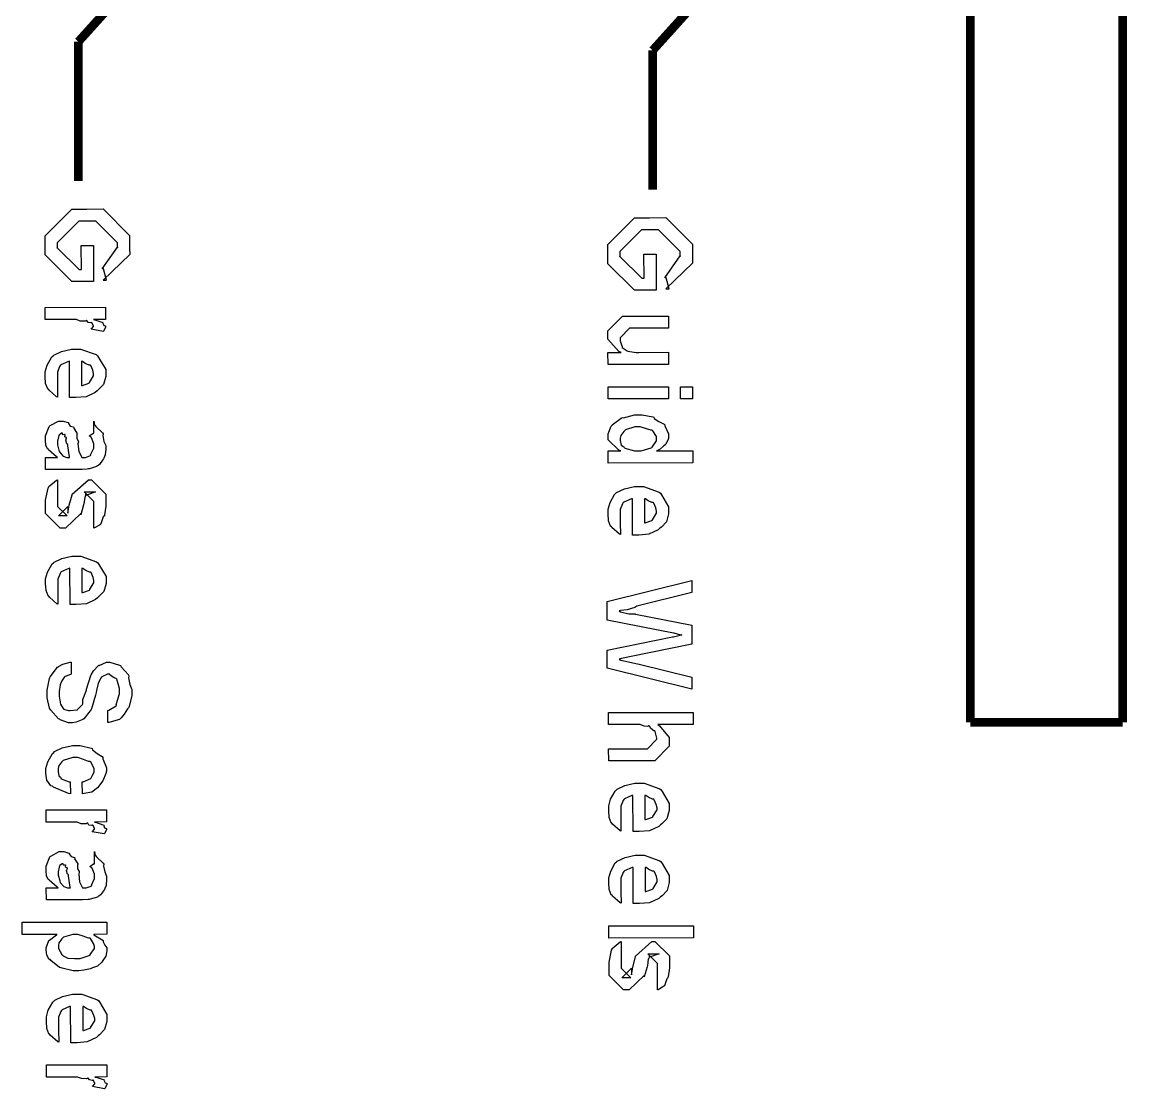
# Model space of a CAD drawing. Extents: x 0.1 to 11.6, y 0.3 to 16.2.
# Drawn here: x 6.759 to 8.028, y 10.649 to 11.874 of the extents above; entities that cross this region are included whole.
import ezdxf

# ---------------------------------------------------------------- set-up
doc = ezdxf.new("R2010")
doc.units = 0
doc.header["$MEASUREMENT"] = 0

msp = doc.modelspace()

# ---------------------------------------------------------------- linework, layer by layer
at = {"color": 0, "const_width": 0.01}
for points in [[(8.02333, 11.07), (8.02333, 12.2983)], [(7.20503, 12.275), (6.82335, 11.8517)], [(7.86501, 12.265), (7.48335, 11.8417)], [(7.84831, 11.9467), (7.84831, 11.07)], [(6.82335, 11.8517), (6.82335, 11.6917)], [(7.48335, 11.8417), (7.48335, 11.6816)], [(7.84831, 11.07), (8.02333, 11.07)]]:
    msp.add_lwpolyline(points, dxfattribs=at)
at = {"color": 0}
for points in [[(6.82671, 11.6177), (6.8406, 11.6177), (6.84082, 11.5761), (6.81586, 11.5761), (6.78526, 11.6067), (6.78504, 11.6134), (6.78504, 11.6288), (6.81565, 11.6594), (6.83322, 11.6594), (6.85167, 11.6596), (6.88226, 11.629), (6.88226, 11.6147), (6.88249, 11.6073), (6.85189, 11.5778), (6.85558, 11.5778), (6.85232, 11.5906), (6.85058, 11.5906), (6.86838, 11.6156), (6.86838, 11.6149), (6.86838, 11.6208), (6.84343, 11.6455), (6.83365, 11.6455), (6.82389, 11.6455), (6.79893, 11.6206), (6.79893, 11.6145), (6.79893, 11.6149), (6.82411, 11.59), (6.82693, 11.59), (6.82671, 11.6177)], [(7.47336, 11.6078), (7.48725, 11.6078), (7.48747, 11.5661), (7.46251, 11.5661), (7.43192, 11.5967), (7.43169, 11.6034), (7.43169, 11.6188), (7.46229, 11.6494), (7.47988, 11.6494), (7.49832, 11.6496), (7.52892, 11.619), (7.52892, 11.6047), (7.52914, 11.5973), (7.49853, 11.5678), (7.50222, 11.5678), (7.49897, 11.5806), (7.49724, 11.5806), (7.51503, 11.6056), (7.51503, 11.6049), (7.51503, 11.6108), (7.49007, 11.6355), (7.48031, 11.6355), (7.47054, 11.6355), (7.44558, 11.6106), (7.44558, 11.6045), (7.44558, 11.6049), (7.47075, 11.58), (7.47358, 11.58), (7.47336, 11.6078)], [(6.78521, 11.5463), (6.85465, 11.5466), (6.85465, 11.5327), (6.84076, 11.5324), (6.84218, 11.5321), (6.8514, 11.5291), (6.85183, 11.5288), (6.85157, 11.5282), (6.85254, 11.5257), (6.85465, 11.5252), (6.85465, 11.5251), (6.85465, 11.5235), (6.85226, 11.5193), (6.85183, 11.5188), (6.83817, 11.5214), (6.83817, 11.5214), (6.84076, 11.5245), (6.84076, 11.5255), (6.84076, 11.5255), (6.83892, 11.5288), (6.8386, 11.529), (6.83772, 11.5286), (6.83447, 11.5291), (6.83306, 11.5313), (6.83251, 11.5314), (6.83117, 11.5305), (6.82557, 11.5306), (6.82101, 11.5324), (6.8195, 11.5324), (6.78521, 11.5324), (6.78521, 11.5463)], [(7.43192, 11.4947), (7.44732, 11.4947), (7.44461, 11.4959), (7.43192, 11.51), (7.43192, 11.5147), (7.43192, 11.5196), (7.44863, 11.5363), (7.45925, 11.5363), (7.50136, 11.5366), (7.50136, 11.5227), (7.46619, 11.5225), (7.45686, 11.5225), (7.44581, 11.5114), (7.44581, 11.5103), (7.44581, 11.5082), (7.44775, 11.5025), (7.44818, 11.5018), (7.4484, 11.5006), (7.45421, 11.4967), (7.45492, 11.4964), (7.45492, 11.4963), (7.46436, 11.4947), (7.4675, 11.4947), (7.50136, 11.4949), (7.50157, 11.481), (7.43212, 11.4808), (7.43192, 11.4947)], [(6.79921, 11.4568), (6.79943, 11.4434), (6.79829, 11.4437), (6.78965, 11.4516), (6.78901, 11.4527), (6.78808, 11.453), (6.78575, 11.4592), (6.78532, 11.4672), (6.78532, 11.4698), (6.78532, 11.4724), (6.78749, 11.4801), (6.79269, 11.4896), (6.79422, 11.4909), (6.79497, 11.4916), (6.80393, 11.4958), (6.81549, 11.4985), (6.81939, 11.4985), (6.8259, 11.4985), (6.84392, 11.4922), (6.84543, 11.4909), (6.84657, 11.4891), (6.85476, 11.4752), (6.85476, 11.4705), (6.85476, 11.4673), (6.85221, 11.4579), (6.8464, 11.452), (6.84478, 11.4507), (6.84278, 11.4488), (6.83219, 11.4439), (6.82047, 11.4429), (6.81657, 11.4429), (6.81575, 11.4429), (6.81392, 11.4429), (6.81332, 11.4429), (6.8131, 11.4846), (6.81196, 11.4845), (6.80328, 11.4807), (6.80268, 11.48), (6.80181, 11.4786), (6.79921, 11.4721), (6.79921, 11.4698), (6.79921, 11.4679), (6.79921, 11.4635), (6.79921, 11.462), (6.79921, 11.4607), (6.79921, 11.4578), (6.79921, 11.4568)], [(6.82699, 11.4846), (6.82699, 11.4568), (6.82796, 11.4569), (6.83556, 11.4596), (6.8361, 11.4601), (6.8361, 11.4604), (6.84088, 11.468), (6.84088, 11.4705), (6.84088, 11.4705), (6.8399, 11.4742), (6.83762, 11.4796), (6.83697, 11.4803), (6.83561, 11.4801), (6.83132, 11.4822), (6.82801, 11.4845), (6.82699, 11.4846)], [(7.43207, 11.4551), (7.50151, 11.4553), (7.50151, 11.4415), (7.43207, 11.4413), (7.43207, 11.4551)], [(7.5154, 11.4553), (7.52929, 11.4553), (7.52929, 11.4415), (7.5154, 11.4415), (7.5154, 11.4553)], [(6.79937, 11.3741), (6.79807, 11.3749), (6.78907, 11.383), (6.78851, 11.3839), (6.78776, 11.384), (6.78586, 11.3881), (6.78549, 11.3934), (6.78549, 11.3952), (6.78549, 11.399), (6.78961, 11.4097), (6.79047, 11.4106), (6.7909, 11.4107), (6.80051, 11.4158), (6.80371, 11.4158), (6.80583, 11.4158), (6.81153, 11.4142), (6.81218, 11.4138), (6.81196, 11.4131), (6.81401, 11.4101), (6.81787, 11.4092), (6.81825, 11.4086), (6.81819, 11.4076), (6.82172, 11.402), (6.82194, 11.4013), (6.82146, 11.4001), (6.8215, 11.3958), (6.82329, 11.3931), (6.82346, 11.3921), (6.82286, 11.3898), (6.82383, 11.3811), (6.82676, 11.3751), (6.82715, 11.3741), (6.82775, 11.3741), (6.82904, 11.3741), (6.82954, 11.3741), (6.8316, 11.3741), (6.83735, 11.3763), (6.83778, 11.3767), (6.8374, 11.3772), (6.84104, 11.3848), (6.84104, 11.3874), (6.84104, 11.3899), (6.83849, 11.3968), (6.838, 11.3973), (6.83751, 11.3973), (6.83583, 11.3989), (6.84, 11.4017), (6.84104, 11.4019), (6.84104, 11.4158), (6.84099, 11.4158), (6.84174, 11.4115), (6.84256, 11.411), (6.84343, 11.4097), (6.85113, 11.4023), (6.85167, 11.4013), (6.85135, 11.3992), (6.85275, 11.3926), (6.85493, 11.3877), (6.85493, 11.3861), (6.85493, 11.3838), (6.85428, 11.377), (6.85275, 11.3733), (6.85232, 11.3724), (6.85118, 11.3709), (6.84782, 11.3662), (6.84603, 11.3648), (6.84538, 11.3644), (6.84429, 11.3636), (6.83599, 11.3611), (6.83496, 11.3609), (6.83365, 11.3607), (6.82764, 11.3602), (6.82563, 11.3602), (6.81456, 11.3602), (6.81017, 11.3602), (6.80024, 11.3602), (6.79699, 11.3602), (6.79417, 11.3602), (6.78782, 11.3602), (6.78569, 11.3602), (6.78549, 11.3741), (6.78896, 11.3741), (6.79676, 11.3741), (6.79937, 11.3741)], [(7.43212, 11.3816), (7.44689, 11.3816), (7.44433, 11.3825), (7.43212, 11.3942), (7.43212, 11.3981), (7.43212, 11.4013), (7.43571, 11.4099), (7.43647, 11.4109), (7.43679, 11.4117), (7.44732, 11.4194), (7.44863, 11.42), (7.44971, 11.4197), (7.46257, 11.4232), (7.46685, 11.4232), (7.47135, 11.4232), (7.48351, 11.4209), (7.48486, 11.4204), (7.48524, 11.419), (7.49056, 11.4153), (7.49647, 11.4125), (7.49724, 11.4115), (7.49713, 11.4104), (7.50157, 11.4013), (7.50157, 11.3983), (7.50157, 11.3958), (7.49832, 11.3893), (7.49767, 11.3885), (7.49631, 11.3873), (7.49208, 11.3837), (7.48887, 11.382), (7.4879, 11.3816), (7.52935, 11.3818), (7.52957, 11.3679), (7.43235, 11.3677), (7.43212, 11.3816)], [(6.81326, 11.3741), (6.81304, 11.375), (6.81119, 11.3875), (6.81108, 11.3891), (6.81017, 11.3898), (6.80897, 11.3938), (6.8099, 11.3967), (6.80979, 11.3971), (6.8094, 11.397), (6.80767, 11.398), (6.80806, 11.4004), (6.80783, 11.4006), (6.8074, 11.4003), (6.80539, 11.4001), (6.80507, 11.4019), (6.80501, 11.4019), (6.80399, 11.4019), (6.80117, 11.3997), (6.80089, 11.3993), (6.80051, 11.3979), (6.79937, 11.3928), (6.79937, 11.3911), (6.79937, 11.3887), (6.801, 11.3824), (6.80132, 11.3817), (6.80149, 11.3804), (6.80544, 11.376), (6.80588, 11.3757), (6.80588, 11.3757), (6.80994, 11.3741), (6.81131, 11.3741), (6.81326, 11.3741)], [(7.46685, 11.4093), (7.46294, 11.4093), (7.4521, 11.4059), (7.45122, 11.4052), (7.45003, 11.4039), (7.44667, 11.3995), (7.44601, 11.3963), (7.44601, 11.3952), (7.44601, 11.3936), (7.44721, 11.3883), (7.45014, 11.3863), (7.45101, 11.3857), (7.45139, 11.3847), (7.46229, 11.3816), (7.46599, 11.3816), (7.47011, 11.3816), (7.48161, 11.385), (7.48247, 11.3857), (7.48258, 11.3861), (7.48768, 11.3933), (7.48768, 11.3957), (7.48768, 11.3981), (7.4835, 11.4048), (7.48269, 11.4054), (7.48112, 11.4053), (7.4751, 11.4072), (7.46892, 11.4093), (7.46685, 11.4093)], [(6.79947, 11.3485), (6.79947, 11.3346), (6.79949, 11.3336), (6.79949, 11.3311), (6.79947, 11.3303), (6.79949, 11.3277), (6.79949, 11.3218), (6.79949, 11.3199), (6.79949, 11.3179), (6.81054, 11.3069), (6.80643, 11.3069), (6.80035, 11.3069), (6.81142, 11.3179), (6.81142, 11.3103), (6.81293, 11.3192), (6.81619, 11.3312), (6.81619, 11.3318), (6.83485, 11.3485), (6.83832, 11.3485), (6.85503, 11.332), (6.85503, 11.3221), (6.85504, 11.3183), (6.85357, 11.3082), (6.85331, 11.3071), (6.852, 11.306), (6.84924, 11.2978), (6.84874, 11.2973), (6.8476, 11.2964), (6.8419, 11.2932), (6.84115, 11.293), (6.84115, 11.3069), (6.84115, 11.3079), (6.84115, 11.3102), (6.84115, 11.311), (6.84115, 11.3134), (6.84114, 11.319), (6.84115, 11.3208), (6.84115, 11.3236), (6.83008, 11.3346), (6.83572, 11.3346), (6.8431, 11.3346), (6.83203, 11.3305), (6.83203, 11.332), (6.83117, 11.3292), (6.83078, 11.3282), (6.82964, 11.321), (6.82943, 11.3197), (6.82617, 11.3082), (6.82617, 11.3097), (6.8086, 11.293), (6.80772, 11.293), (6.80231, 11.293), (6.7856, 11.3097), (6.7856, 11.3199), (6.78558, 11.3249), (6.78847, 11.3387), (6.78906, 11.3398), (6.78933, 11.3406), (6.79829, 11.3482), (6.79947, 11.3485)], [(7.44612, 11.2989), (7.44635, 11.2855), (7.44521, 11.2859), (7.43658, 11.2937), (7.43593, 11.2948), (7.435, 11.2951), (7.43267, 11.3013), (7.43224, 11.3093), (7.43224, 11.312), (7.43224, 11.3146), (7.4344, 11.3223), (7.43961, 11.3317), (7.44114, 11.333), (7.44189, 11.3338), (7.45085, 11.3379), (7.4624, 11.3406), (7.46631, 11.3406), (7.47282, 11.3406), (7.49083, 11.3343), (7.49235, 11.333), (7.49349, 11.3312), (7.50168, 11.3173), (7.50168, 11.3126), (7.50168, 11.3095), (7.49913, 11.3), (7.49332, 11.2942), (7.49169, 11.2929), (7.48969, 11.2909), (7.47911, 11.286), (7.46739, 11.285), (7.46349, 11.285), (7.46268, 11.285), (7.46083, 11.285), (7.46024, 11.285), (7.46001, 11.3267), (7.45888, 11.3267), (7.45019, 11.3229), (7.4496, 11.3222), (7.44874, 11.3207), (7.44612, 11.3142), (7.44612, 11.312), (7.44612, 11.31), (7.44612, 11.3056), (7.44612, 11.3041), (7.44612, 11.3028), (7.44612, 11.2999), (7.44612, 11.2989)], [(7.4739, 11.3267), (7.4739, 11.2989), (7.47487, 11.299), (7.48247, 11.3018), (7.48301, 11.3022), (7.48301, 11.3026), (7.48779, 11.3101), (7.48779, 11.3126), (7.48779, 11.3126), (7.48682, 11.3163), (7.48454, 11.3217), (7.48389, 11.3224), (7.48253, 11.3223), (7.47825, 11.3243), (7.47493, 11.3267), (7.4739, 11.3267)], [(6.79964, 11.219), (6.79986, 11.2056), (6.79872, 11.2059), (6.7901, 11.2138), (6.78944, 11.2149), (6.78851, 11.2152), (6.78618, 11.2214), (6.78575, 11.2294), (6.78575, 11.232), (6.78575, 11.2347), (6.78792, 11.2423), (6.79313, 11.2518), (6.79465, 11.2531), (6.79542, 11.2538), (6.80436, 11.258), (6.81592, 11.2607), (6.81982, 11.2607), (6.82633, 11.2607), (6.84435, 11.2544), (6.84586, 11.2531), (6.847, 11.2513), (6.85519, 11.2374), (6.85519, 11.2327), (6.85519, 11.2295), (6.85265, 11.2201), (6.84685, 11.2143), (6.84521, 11.2129), (6.84321, 11.211), (6.83263, 11.2061), (6.8209, 11.2051), (6.817, 11.2051), (6.81619, 11.2051), (6.81435, 11.2051), (6.81375, 11.2051), (6.81353, 11.2468), (6.81239, 11.2467), (6.80371, 11.2429), (6.80311, 11.2422), (6.80225, 11.2408), (6.79964, 11.2343), (6.79964, 11.232), (6.79964, 11.2301), (6.79964, 11.2257), (6.79964, 11.2242), (6.79964, 11.2229), (6.79964, 11.22), (6.79964, 11.219)], [(6.82742, 11.2468), (6.82742, 11.219), (6.8284, 11.2191), (6.83599, 11.2218), (6.83653, 11.2223), (6.83653, 11.2227), (6.84131, 11.2302), (6.84131, 11.2327), (6.84131, 11.2327), (6.84033, 11.2364), (6.83806, 11.2418), (6.8374, 11.2425), (6.83604, 11.2423), (6.83176, 11.2444), (6.82844, 11.2467), (6.82742, 11.2468)], [(7.43099, 11.2086), (7.52821, 11.2329), (7.52821, 11.219), (7.46506, 11.2032), (7.46283, 11.2018), (7.45404, 11.1991), (7.44635, 11.1984), (7.44467, 11.198), (7.44624, 11.1969), (7.45578, 11.1946), (7.46311, 11.1944), (7.46354, 11.1943), (7.52821, 11.1815), (7.52843, 11.1598), (7.47917, 11.1496), (7.47547, 11.1489), (7.44743, 11.143), (7.44488, 11.1424), (7.44667, 11.1414), (7.46582, 11.1371), (7.46789, 11.1366), (7.52843, 11.1216), (7.52843, 11.1079), (7.43121, 11.132), (7.43121, 11.1526), (7.50608, 11.1682), (7.50722, 11.1682), (7.51654, 11.1704), (7.51671, 11.1704), (7.51568, 11.17), (7.50792, 11.1722), (7.50717, 11.1724), (7.43099, 11.1873), (7.43099, 11.2086)], [(6.81515, 11.1389), (6.81515, 11.125), (6.8144, 11.1249), (6.80806, 11.1224), (6.80756, 11.122), (6.80669, 11.1209), (6.80419, 11.1174), (6.80322, 11.115), (6.803, 11.1142), (6.80257, 11.1131), (6.80126, 11.1051), (6.80126, 11.1024), (6.80126, 11.0999), (6.80235, 11.093), (6.80257, 11.0922), (6.80268, 11.0908), (6.80604, 11.0859), (6.80647, 11.0855), (6.80642, 11.0851), (6.81196, 11.0833), (6.81386, 11.0833), (6.81386, 11.0833), (6.82189, 11.0842), (6.82254, 11.0844), (6.82254, 11.0845), (6.82807, 11.0902), (6.82839, 11.0912), (6.82839, 11.0912), (6.82839, 11.0959), (6.83203, 11.1048), (6.83251, 11.1068), (6.83268, 11.108), (6.83767, 11.1236), (6.83817, 11.1246), (6.83817, 11.1246), (6.84088, 11.1292), (6.84597, 11.1348), (6.84685, 11.1354), (6.84739, 11.1352), (6.85574, 11.1391), (6.85856, 11.1391), (6.8596, 11.1391), (6.87076, 11.1357), (6.87181, 11.135), (6.87272, 11.1335), (6.88081, 11.1243), (6.88135, 11.123), (6.88097, 11.1208), (6.88243, 11.1133), (6.8846, 11.1074), (6.8846, 11.1055), (6.8846, 11.1008), (6.88189, 11.0882), (6.88135, 11.0868), (6.87989, 11.0852), (6.87592, 11.0793), (6.87267, 11.0752), (6.87158, 11.0744), (6.87044, 11.0733), (6.8584, 11.0697), (6.85704, 11.0697), (6.85704, 11.0836), (6.85818, 11.0837), (6.86669, 11.0888), (6.86724, 11.0896), (6.86692, 11.09), (6.86849, 11.0953), (6.87071, 11.1027), (6.87071, 11.105), (6.87071, 11.1089), (6.86746, 11.1196), (6.86681, 11.1204), (6.86544, 11.1205), (6.86139, 11.1229), (6.85861, 11.1252), (6.85769, 11.1252), (6.85682, 11.1252), (6.85037, 11.1223), (6.84988, 11.1217), (6.84879, 11.1203), (6.84592, 11.1143), (6.84429, 11.1066), (6.84381, 11.1042), (6.84321, 11.1012), (6.8386, 11.0855), (6.83817, 11.0846), (6.83675, 11.0832), (6.82958, 11.0738), (6.82861, 11.0731), (6.82667, 11.0723), (6.82075, 11.0699), (6.81668, 11.0694), (6.81538, 11.0694), (6.8119, 11.0694), (6.80257, 11.0729), (6.80149, 11.0736), (6.80035, 11.0739), (6.79172, 11.0838), (6.79107, 11.0851), (6.79015, 11.0862), (6.78738, 11.0979), (6.78738, 11.1018), (6.78738, 11.1067), (6.7901, 11.1202), (6.79064, 11.1215), (6.7909, 11.122), (6.79932, 11.1334), (6.8004, 11.1341), (6.8004, 11.1341), (6.80567, 11.1365), (6.81375, 11.1389), (6.81515, 11.1389)], [(7.43272, 11.0811), (7.52994, 11.0813), (7.52994, 11.0674), (7.48915, 11.0672), (7.49121, 11.066), (7.50217, 11.0526), (7.50217, 11.0481), (7.50217, 11.0424), (7.48568, 11.0255), (7.47592, 11.0255), (7.43294, 11.0255), (7.43272, 11.0394), (7.47288, 11.0394), (7.47721, 11.0394), (7.48828, 11.0505), (7.48828, 11.0518), (7.48828, 11.0518), (7.48611, 11.0593), (7.48568, 11.06), (7.48454, 11.0601), (7.48133, 11.0626), (7.47965, 11.0654), (7.47894, 11.0657), (7.47797, 11.065), (7.47342, 11.0653), (7.46892, 11.0672), (7.46744, 11.0672), (7.43272, 11.0672), (7.43272, 11.0811)], [(6.81392, 11.0015), (6.81413, 10.9876), (6.8119, 10.988), (6.79476, 10.9953), (6.79351, 10.9965), (6.79167, 10.997), (6.78706, 11.0034), (6.78614, 11.0114), (6.78614, 11.0141), (6.78614, 11.0167), (6.78831, 11.0245), (6.79351, 11.0341), (6.79503, 11.0354), (6.79574, 11.0362), (6.80474, 11.0405), (6.81663, 11.0432), (6.82064, 11.0432), (6.82531, 11.0432), (6.83794, 11.0403), (6.83931, 11.0397), (6.83968, 11.0383), (6.845, 11.0341), (6.85081, 11.0305), (6.85146, 11.0293), (6.85129, 11.0281), (6.85558, 11.0175), (6.85558, 11.0139), (6.85499, 11.0111), (6.85157, 11.0027), (6.84754, 10.9977), (6.84668, 10.9965), (6.84532, 10.9946), (6.83865, 10.9898), (6.83018, 10.988), (6.82801, 10.9876), (6.82781, 11.0015), (6.82894, 11.0017), (6.83762, 11.0055), (6.83822, 11.0061), (6.83811, 11.0061), (6.83946, 11.0091), (6.84169, 11.0127), (6.84169, 11.0139), (6.84169, 11.0167), (6.83751, 11.0242), (6.83669, 11.025), (6.83513, 11.0249), (6.8291, 11.0271), (6.82292, 11.0293), (6.82086, 11.0293), (6.81689, 11.0293), (6.80583, 11.026), (6.80501, 11.0254), (6.80382, 11.024), (6.80062, 11.0194), (6.80003, 11.0159), (6.80003, 11.0148), (6.80003, 11.0132), (6.80083, 11.0084), (6.80274, 11.0067), (6.80328, 11.0061), (6.80354, 11.0051), (6.81272, 11.0017), (6.81392, 11.0015)], [(7.44672, 10.9582), (7.44694, 10.9447), (7.44581, 10.9451), (7.43717, 10.9529), (7.43653, 10.954), (7.4356, 10.9544), (7.43326, 10.9605), (7.43283, 10.9685), (7.43283, 10.9712), (7.43283, 10.9738), (7.435, 10.9815), (7.44021, 10.9909), (7.44174, 10.9922), (7.44249, 10.993), (7.45144, 10.9972), (7.463, 10.9998), (7.4669, 10.9998), (7.47342, 10.9998), (7.49143, 10.9935), (7.49294, 10.9922), (7.49408, 10.9905), (7.50228, 10.9765), (7.50228, 10.9718), (7.50228, 10.9687), (7.49972, 10.9592), (7.49392, 10.9534), (7.49229, 10.9521), (7.49029, 10.9501), (7.47971, 10.9453), (7.46799, 10.9443), (7.46408, 10.9443), (7.46326, 10.9443), (7.46143, 10.9443), (7.46083, 10.9443), (7.46061, 10.9859), (7.45947, 10.9859), (7.45079, 10.9821), (7.45019, 10.9814), (7.44932, 10.9799), (7.44672, 10.9734), (7.44672, 10.9712), (7.44672, 10.9692), (7.44672, 10.9648), (7.44672, 10.9634), (7.44672, 10.9621), (7.44672, 10.9592), (7.44672, 10.9582)], [(7.4745, 10.9859), (7.4745, 10.9582), (7.47547, 10.9583), (7.48307, 10.961), (7.48361, 10.9614), (7.48361, 10.9618), (7.48839, 10.9693), (7.48839, 10.9718), (7.48839, 10.9718), (7.48742, 10.9755), (7.48514, 10.981), (7.48449, 10.9816), (7.48312, 10.9815), (7.47883, 10.9835), (7.47553, 10.9859), (7.4745, 10.9859)], [(6.78624, 10.9692), (6.85568, 10.9694), (6.85568, 10.9555), (6.84179, 10.9553), (6.84321, 10.955), (6.85243, 10.9519), (6.85286, 10.9516), (6.8526, 10.9511), (6.85357, 10.9486), (6.85568, 10.9481), (6.85568, 10.9479), (6.85568, 10.9463), (6.85331, 10.9422), (6.85286, 10.9416), (6.83919, 10.9442), (6.83919, 10.9442), (6.84179, 10.9473), (6.84179, 10.9483), (6.84179, 10.9483), (6.83996, 10.9516), (6.83963, 10.9518), (6.83876, 10.9514), (6.8355, 10.9519), (6.8341, 10.9541), (6.83356, 10.9542), (6.83219, 10.9534), (6.82661, 10.9534), (6.82206, 10.9553), (6.82053, 10.9553), (6.78624, 10.9553), (6.78624, 10.9692)], [(6.80024, 10.8797), (6.79893, 10.8804), (6.78993, 10.8886), (6.78939, 10.8894), (6.78863, 10.8895), (6.78674, 10.8937), (6.78635, 10.899), (6.78635, 10.9007), (6.78635, 10.9046), (6.79047, 10.9153), (6.79135, 10.9161), (6.79178, 10.9163), (6.80138, 10.9213), (6.80458, 10.9213), (6.80669, 10.9213), (6.81239, 10.9197), (6.81304, 10.9194), (6.81282, 10.9187), (6.81489, 10.9156), (6.81874, 10.9147), (6.81912, 10.9142), (6.81907, 10.9131), (6.8226, 10.9075), (6.82281, 10.9068), (6.82232, 10.9056), (6.82238, 10.9014), (6.82417, 10.8987), (6.82433, 10.8977), (6.82374, 10.8953), (6.82471, 10.8866), (6.82764, 10.8806), (6.82801, 10.8797), (6.82861, 10.8797), (6.82992, 10.8797), (6.8304, 10.8797), (6.83247, 10.8797), (6.83822, 10.8818), (6.83865, 10.8823), (6.83826, 10.8827), (6.8419, 10.8903), (6.8419, 10.8929), (6.8419, 10.8954), (6.83936, 10.9023), (6.83886, 10.9029), (6.83838, 10.9028), (6.83669, 10.9044), (6.84088, 10.9072), (6.8419, 10.9074), (6.8419, 10.9213), (6.84185, 10.9213), (6.84261, 10.917), (6.84343, 10.9166), (6.84429, 10.9153), (6.852, 10.9079), (6.85254, 10.9068), (6.85221, 10.9047), (6.85363, 10.8981), (6.85579, 10.8932), (6.85579, 10.8916), (6.85579, 10.8893), (6.85514, 10.8825), (6.85363, 10.8788), (6.85319, 10.8779), (6.85206, 10.8764), (6.84868, 10.8717), (6.8469, 10.8703), (6.84625, 10.8699), (6.84517, 10.8691), (6.83686, 10.8666), (6.83583, 10.8664), (6.83453, 10.8663), (6.8285, 10.8658), (6.8265, 10.8658), (6.81543, 10.8658), (6.81104, 10.8658), (6.80111, 10.8658), (6.79785, 10.8658), (6.79503, 10.8658), (6.78868, 10.8658), (6.78657, 10.8658), (6.78635, 10.8797), (6.78982, 10.8797), (6.79764, 10.8797), (6.80024, 10.8797)], [(6.81413, 10.8797), (6.81392, 10.8805), (6.81207, 10.893), (6.81196, 10.8946), (6.81104, 10.8953), (6.80985, 10.8994), (6.81076, 10.9023), (6.81065, 10.9027), (6.81028, 10.9026), (6.80854, 10.9035), (6.80892, 10.9059), (6.80871, 10.9061), (6.80826, 10.9058), (6.80626, 10.9056), (6.80593, 10.9074), (6.80588, 10.9074), (6.80485, 10.9074), (6.80203, 10.9053), (6.80176, 10.9048), (6.80138, 10.9034), (6.80024, 10.8983), (6.80024, 10.8966), (6.80024, 10.8943), (6.80186, 10.888), (6.80219, 10.8873), (6.80236, 10.886), (6.80632, 10.8815), (6.80675, 10.8812), (6.80675, 10.8812), (6.81082, 10.8797), (6.81218, 10.8797), (6.81413, 10.8797)], [(7.44689, 10.8755), (7.4471, 10.862), (7.44596, 10.8624), (7.43733, 10.8702), (7.43668, 10.8714), (7.43576, 10.8717), (7.43343, 10.8778), (7.433, 10.8858), (7.433, 10.8885), (7.433, 10.8911), (7.43517, 10.8988), (7.44037, 10.9083), (7.44189, 10.9096), (7.44265, 10.9103), (7.45161, 10.9145), (7.46317, 10.9172), (7.46707, 10.9172), (7.47358, 10.9172), (7.4916, 10.9109), (7.49311, 10.9096), (7.49425, 10.9078), (7.50244, 10.8938), (7.50244, 10.8892), (7.50244, 10.886), (7.49989, 10.8766), (7.49408, 10.8707), (7.49246, 10.8694), (7.49046, 10.8675), (7.47988, 10.8626), (7.46815, 10.8616), (7.46425, 10.8616), (7.46343, 10.8616), (7.46158, 10.8616), (7.46099, 10.8616), (7.46078, 10.9033), (7.45964, 10.9032), (7.45096, 10.8994), (7.45036, 10.8987), (7.44949, 10.8972), (7.44689, 10.8907), (7.44689, 10.8885), (7.44689, 10.8866), (7.44689, 10.8822), (7.44689, 10.8807), (7.44689, 10.8794), (7.44689, 10.8765), (7.44689, 10.8755)], [(7.47467, 10.9033), (7.47467, 10.8755), (7.47564, 10.8756), (7.48324, 10.8783), (7.48378, 10.8788), (7.48378, 10.8791), (7.48856, 10.8867), (7.48856, 10.8892), (7.48856, 10.8892), (7.48757, 10.8928), (7.48529, 10.8983), (7.48465, 10.8989), (7.48329, 10.8988), (7.479, 10.9008), (7.47569, 10.9032), (7.47467, 10.9033)], [(6.75868, 10.8402), (6.8559, 10.8404), (6.8559, 10.8265), (6.84093, 10.8263), (6.8411, 10.8257), (6.85135, 10.8198), (6.852, 10.8191), (6.85178, 10.8179), (6.85363, 10.814), (6.8559, 10.8107), (6.8559, 10.8096), (6.8559, 10.8075), (6.85476, 10.8012), (6.85226, 10.7973), (6.85156, 10.7963), (6.85015, 10.7945), (6.84521, 10.7898), (6.84071, 10.7881), (6.8394, 10.7877), (6.83713, 10.7869), (6.82954, 10.785), (6.82374, 10.7846), (6.82183, 10.7846), (6.81722, 10.7846), (6.80474, 10.7873), (6.80339, 10.7879), (6.80176, 10.7881), (6.79156, 10.7964), (6.79081, 10.7974), (6.78988, 10.7974), (6.787, 10.8023), (6.78646, 10.8086), (6.78646, 10.8107), (6.78646, 10.8107), (6.78933, 10.8191), (6.78993, 10.8198), (6.79025, 10.8198), (6.79812, 10.8258), (6.79904, 10.8263), (6.75868, 10.8263), (6.75868, 10.8402)], [(7.43311, 10.836), (7.53033, 10.8362), (7.53033, 10.8223), (7.43311, 10.8221), (7.43311, 10.836)], [(6.82075, 10.8263), (6.81689, 10.8263), (6.80615, 10.823), (6.80533, 10.8224), (6.80419, 10.821), (6.80094, 10.8167), (6.80035, 10.8136), (6.80035, 10.8126), (6.80035, 10.8101), (6.80447, 10.8033), (6.80533, 10.8026), (6.80578, 10.8016), (6.81131, 10.799), (6.81885, 10.7985), (6.8214, 10.7985), (6.82525, 10.7985), (6.83593, 10.802), (6.83681, 10.8026), (6.83692, 10.803), (6.84201, 10.8099), (6.84201, 10.8122), (6.84201, 10.8122), (6.8406, 10.8158), (6.83746, 10.8215), (6.83658, 10.8222), (6.83496, 10.8221), (6.82883, 10.8241), (6.82275, 10.8263), (6.82075, 10.8263)], [(7.44706, 10.818), (7.44706, 10.8041), (7.44706, 10.803), (7.44706, 10.8006), (7.44706, 10.7997), (7.44706, 10.7972), (7.44706, 10.7913), (7.44706, 10.7893), (7.44706, 10.7874), (7.45811, 10.7763), (7.454, 10.7763), (7.44792, 10.7763), (7.45899, 10.7874), (7.45899, 10.7798), (7.4605, 10.7887), (7.46376, 10.8006), (7.46376, 10.8013), (7.48242, 10.818), (7.48589, 10.818), (7.5026, 10.8015), (7.50261, 10.7915), (7.5026, 10.7878), (7.50114, 10.7776), (7.50086, 10.7765), (7.49957, 10.7754), (7.49679, 10.7673), (7.49631, 10.7668), (7.49517, 10.7659), (7.48947, 10.7626), (7.48871, 10.7624), (7.48871, 10.7763), (7.48871, 10.7773), (7.48871, 10.7797), (7.48871, 10.7804), (7.48871, 10.7829), (7.48871, 10.7884), (7.48871, 10.7902), (7.48871, 10.793), (7.47765, 10.8041), (7.48329, 10.8041), (7.49067, 10.8041), (7.4796, 10.8), (7.4796, 10.8015), (7.47874, 10.7987), (7.47835, 10.7977), (7.47721, 10.7904), (7.477, 10.7891), (7.47374, 10.7776), (7.47374, 10.7791), (7.45617, 10.7624), (7.45529, 10.7624), (7.44987, 10.7624), (7.43317, 10.7791), (7.43317, 10.7893), (7.43317, 10.7943), (7.43604, 10.8082), (7.43664, 10.8093), (7.4369, 10.81), (7.44586, 10.8177), (7.44706, 10.818)], [(6.80051, 10.7158), (6.80072, 10.7024), (6.79958, 10.7028), (6.79096, 10.7106), (6.79031, 10.7117), (6.78939, 10.712), (6.78706, 10.7182), (6.78662, 10.7262), (6.78662, 10.7288), (6.78662, 10.7314), (6.78879, 10.7392), (6.794, 10.7486), (6.79551, 10.7499), (6.79628, 10.7507), (6.80524, 10.7548), (6.81679, 10.7575), (6.82069, 10.7575), (6.82721, 10.7575), (6.84521, 10.7512), (6.84674, 10.7499), (6.84788, 10.7481), (6.85607, 10.7342), (6.85607, 10.7295), (6.85607, 10.7263), (6.85351, 10.7169), (6.84771, 10.711), (6.84608, 10.7097), (6.84407, 10.7078), (6.8335, 10.7029), (6.82178, 10.7019), (6.81787, 10.7019), (6.81706, 10.7019), (6.81521, 10.7019), (6.81461, 10.7019), (6.8144, 10.7436), (6.81326, 10.7435), (6.80458, 10.7398), (6.80399, 10.739), (6.80311, 10.7376), (6.80051, 10.7311), (6.80051, 10.7288), (6.80051, 10.7269), (6.80051, 10.7225), (6.80051, 10.721), (6.80051, 10.7197), (6.80051, 10.7168), (6.80051, 10.7158)], [(6.82829, 10.7436), (6.82829, 10.7158), (6.82926, 10.7159), (6.83686, 10.7186), (6.8374, 10.7191), (6.8374, 10.7195), (6.84218, 10.727), (6.84218, 10.7295), (6.84218, 10.7295), (6.84119, 10.7332), (6.83892, 10.7386), (6.83826, 10.7393), (6.83692, 10.7392), (6.83263, 10.7412), (6.82932, 10.7435), (6.82829, 10.7436)], [(6.78674, 10.6763), (6.85618, 10.6765), (6.85618, 10.6627), (6.84229, 10.6624), (6.84369, 10.6621), (6.85292, 10.6591), (6.85335, 10.6587), (6.85308, 10.6582), (6.85406, 10.6557), (6.85618, 10.6552), (6.85618, 10.6551), (6.85618, 10.6535), (6.85379, 10.6493), (6.85335, 10.6488), (6.83968, 10.6514), (6.83968, 10.6514), (6.84229, 10.6545), (6.84229, 10.6555), (6.84229, 10.6555), (6.84044, 10.6587), (6.84011, 10.659), (6.83925, 10.6586), (6.83599, 10.6591), (6.83458, 10.6612), (6.83404, 10.6613), (6.83268, 10.6605), (6.8271, 10.6606), (6.82254, 10.6624), (6.82101, 10.6624), (6.78674, 10.6624), (6.78674, 10.6763)]]:
    msp.add_lwpolyline(points, close=True, dxfattribs=at)

doc.saveas('drawing.dxf')
